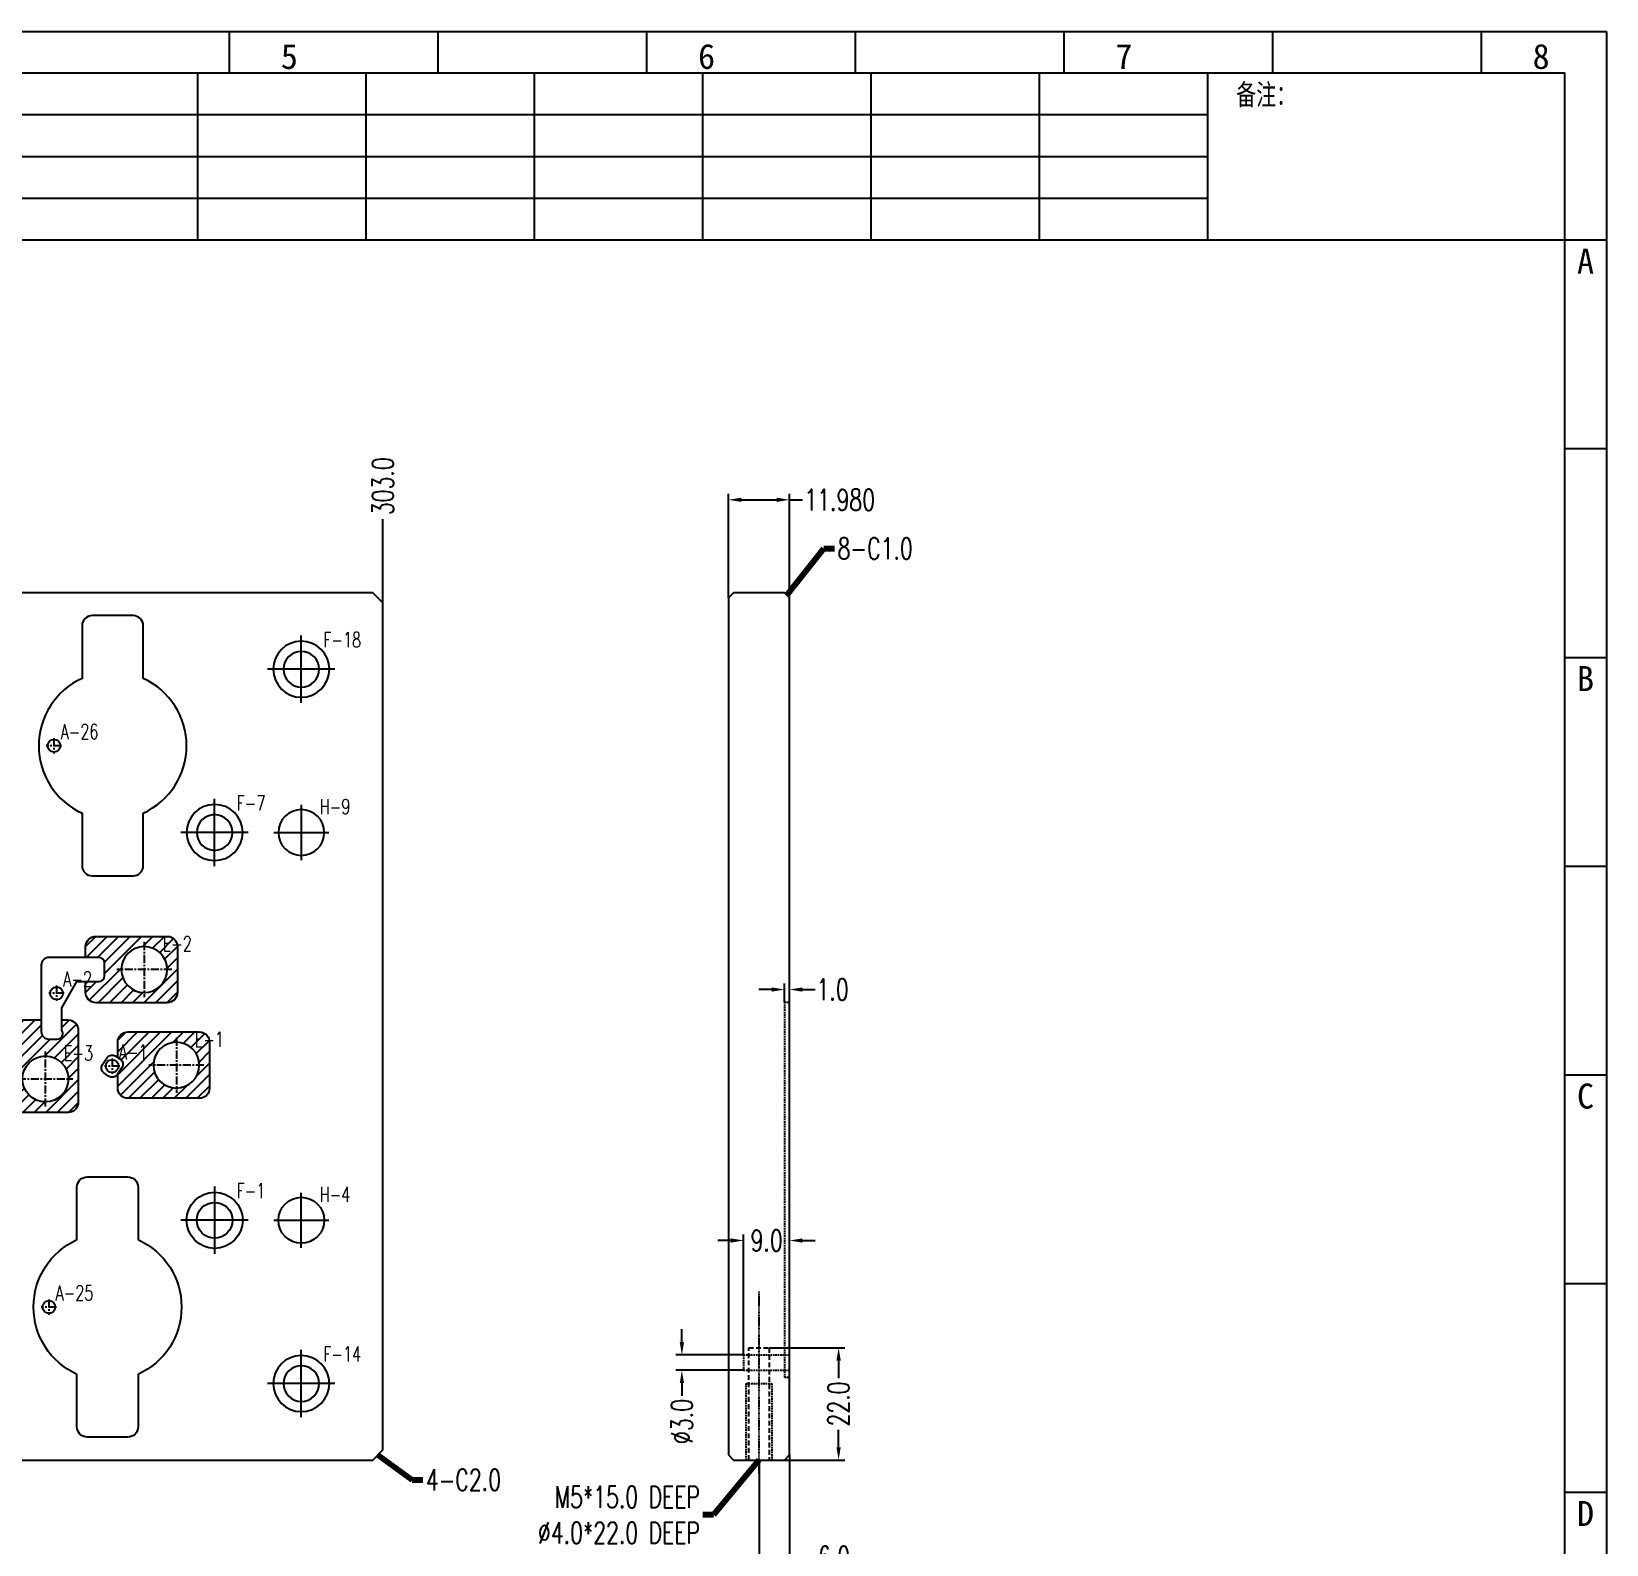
# Model space of a CAD drawing. Header units: millimetres. Extents: x -2852 to 5627, y -2271 to 1849.
# Drawn here: x 4667.9 to 4976.7, y 502.7 to 799.2 of the extents above; entities that cross this region are included whole.
import ezdxf
from ezdxf.enums import TextEntityAlignment as Align

# ---------------------------------------------------------------- set-up
doc = ezdxf.new("R2010")
doc.units = ezdxf.units.MM
doc.header["$PDSIZE"] = 3
for name, pattern in [('CENTER', [50.8, 31.75, -6.35, 6.35, -6.35]), ('CENTER2', [1.125, 0.75, -0.125, 0.125, -0.125]), ('DASHED2', [9.525, 6.35, -3.175])]:
    doc.linetypes.add(name, pattern=pattern)
for name, color, linetype in [('1', 7, 'Continuous'), ('11', 4, 'DASHED2'), ('41', 1, 'Continuous'), ('51', 1, 'CENTER2'), ('S02', 17, 'Continuous')]:
    doc.layers.add(name, color=color, linetype=linetype)
doc.styles.add('jet01', font='simplex.shx', dxfattribs={"width": 0.7, "bigfont": 'hztxt.shx'})
doc.styles.add('jet02', font='simplex.shx', dxfattribs={"width": 0.7})
doc.styles.get("Standard").update_dxf_attribs({"font": '仿宋_GB2312_0.ttf', "width": 0.7})
doc.styles.add('tk', font='', dxfattribs={"width": 0.7})
doc.styles.add('tk 2', font='仿宋_GB2312_0.ttf', dxfattribs={"width": 0.65})
doc.styles.get('tk').set_extended_font_data('NSimSun')
doc.dimstyles.new('jet02', dxfattribs={"dimtxt": 3.5, "dimasz": 2.1, "dimexe": 1, "dimexo": 0, "dimgap": 0.5, "dimtad": 0, "dimtoh": 1, "dimdec": 3, "dimzin": 9, "dimdsep": 46, "dimtxsty": 'jet02', "dimcen": 0, "dimclrt": 256, "dimazin": 2, "dimtfac": 1, "dimtdec": 3, "dimtofl": 0, "dimtmove": 0, "dimatfit": 1, "dimfxl": 0, "dimarcsym": 0})

# ---------------------------------------------------------------- blocks, each defined once
blk = doc.blocks.new('A3-N')
at = {"layer": '1', "color": 1}
for p, q in [((0, 296.73), (420, 296.73)), ((240, 291.27), (240, 296.73)), ((267.27, 291.27), (267.27, 296.73)), ((294.55, 291.27), (294.55, 296.73)), ((321.82, 291.27), (321.82, 296.73)), ((349.09, 291.27), (349.09, 296.73)), ((376.36, 291.27), (376.36, 296.73)), ((403.64, 291.27), (403.64, 296.73)), ((420, 296.73), (420, 1)), ((420, 269.45), (414.55, 269.45)), ((420, 242.18), (414.55, 242.18)), ((420, 214.91), (414.55, 214.91)), ((420, 187.64), (414.55, 187.64)), ((420, 160.36), (414.55, 160.36)), ((420, 133.09), (414.55, 133.09)), ((420, 105.82), (414.55, 105.82))]:
    blk.add_line(p, q, dxfattribs=at)
at = {"layer": '1'}
blk.add_line((414.55, 278.18), (414.55, 284.73), dxfattribs=at)
blk.add_lwpolyline([(221.45, 5.45), (414.55, 5.45), (414.55, 291.27), (5.45, 291.27), (5.45, 5.45), (414.55, 5.45)], dxfattribs=at)
at = {"layer": '41'}
for p, q in [((235.82, 291.27), (235.82, 269.45)), ((257.82, 291.27), (257.82, 269.45)), ((279.82, 291.27), (279.82, 269.45)), ((301.82, 291.27), (301.82, 269.45)), ((323.82, 291.27), (323.82, 269.45)), ((345.82, 291.27), (345.82, 269.45)), ((367.82, 291.27), (367.82, 269.45)), ((367.82, 285.82), (5.45, 285.82)), ((367.82, 280.36), (5.45, 280.36)), ((367.82, 274.91), (5.45, 274.91)), ((414.55, 269.45), (5.45, 269.45))]:
    blk.add_line(p, q, dxfattribs=at)
at = {"layer": '1', "color": 1}
for s, p in [('5', (247.82, 295.11)), ('6', (302.36, 295.11)), ('7', (356.91, 295.11)), ('8', (411.45, 295.11))]:
    blk.add_text(s, height=3.27, dxfattribs=at).set_placement(p, align=Align.TOP_CENTER)
at = {"layer": '1', "style": 'tk', "width": 0.7}
blk.add_text('备注：', height=2.727, dxfattribs=at).set_placement((375.51, 288.55), align=Align.MIDDLE)
at = {"layer": '1', "color": 1}
for s, p in [('A', (418.37, 268.36)), ('B', (418.37, 213.82)), ('C', (418.37, 159.27)), ('D', (418.37, 104.73))]:
    blk.add_text(s, height=3.27, dxfattribs=at).set_placement(p, align=Align.TOP_RIGHT)
at = {"layer": '1', "style": 'tk 2', "width": 0.7}
for tag, p in [('PATR-NO1', (309.84, 32.96)), ('TITLE', (365.74, 30.9)), ('PATR-NO2', (309.84, 27.81)), ('DWG-NO:', (366.54, 18.14))]:
    blk.add_attdef(tag, p, '', height=3.27, dxfattribs=at)
at = {"layer": '1', "color": 1, "style": 'tk 2', "width": 0.7}
for tag, p in [('DRAW', (314.55, 7.27)), ('DATE', (334.72, 7.32))]:
    blk.add_attdef(tag, p, '', height=3.49, dxfattribs=at)
at = {"layer": '1', "style": 'tk 2', "width": 0.7}
for tag, p in [('SCALE', (376.55, 8.73)), ('SHEET', (386.6, 8.72)), ('REV', (397.38, 8.73))]:
    blk.add_attdef(tag, text='', height=2.18, dxfattribs=at).set_placement(p, align=Align.MIDDLE_LEFT)
blk = doc.blocks.new('S02-CLAMP1')
at = {"layer": 'S02', "color": 6, "linetype": 'CENTER', "ltscale": 0.05}
for p, q in [((0, 5.4), (0, -5.4)), ((5.4, 0), (-5.4, 0))]:
    blk.add_line(p, q, dxfattribs=at)
at = {"layer": 'S02', "linetype": 'Continuous', "ltscale": 0.05}
blk.add_circle((0, 0), 4.5, dxfattribs=at)
blk = doc.blocks.new('S02-DISK30')
at = {"layer": 'S02', "color": 6, "linetype": 'CENTER'}
for p, q in [((0, 5.4), (0, -5.4)), ((5.4, 0), (-5.4, 0))]:
    blk.add_line(p, q, dxfattribs=at)
at = {"layer": 'S02', "linetype": 'Continuous'}
blk.add_circle((0, 0), 4.5, dxfattribs=at)
blk = doc.blocks.new('S02-M6')
at = {"layer": 'S02', "color": 6, "linetype": 'CENTER'}
for p, q in [((0, 6.6), (0, -6.6)), ((6.6, 0), (-6.6, 0))]:
    blk.add_line(p, q, dxfattribs=at)
at = {"layer": 'S02', "linetype": 'Continuous'}
for radius in [5.5, 3.5]:
    blk.add_circle((0, 0), radius, dxfattribs=at)
blk = doc.blocks.new('WCS')
at = {"layer": '1', "color": 6, "linetype": 'CENTER', "ltscale": 0.05}
for p, q in [((1.5, 0), (-1.5, 0)), ((0, 1.5), (0, -1.5))]:
    blk.add_line(p, q, dxfattribs=at)
at = {"layer": '1', "linetype": 'Continuous', "ltscale": 0.05}
blk.add_circle((0, 0), 1.25, dxfattribs=at)
blk = doc.blocks.new('*D4690')
at = {"layer": '41', "ltscale": 0.05}
for p, q in [((2004.71, 3919.26), (2004.71, 3939.66)), ((2007.23, 3938.46), (2014.17, 3938.46)), ((2016.69, 3919.26), (2016.69, 3939.66)), ((2016.69, 3938.46), (2019.21, 3938.46))]:
    blk.add_line(p, q, dxfattribs=at)
for points in [[(2007.23, 3938.88), (2007.23, 3938.04), (2004.71, 3938.46)], [(2014.17, 3938.04), (2014.17, 3938.88), (2016.69, 3938.46)]]:
    blk.add_solid(points, dxfattribs=at)
at = {"layer": 'Defpoints', "color": 0, "ltscale": 0.05}
for p in [(2016.69, 3938.46), (2004.71, 3919.26), (2016.69, 3919.26)]:
    blk.add_point(p, dxfattribs=at)
at = {"layer": '41', "ltscale": 0.05, "insert": (2026.53, 3938.46), "char_height": 4.2, "attachment_point": 5, "style": 'jet02'}
blk.add_mtext('11.980', dxfattribs=at)
blk = doc.blocks.new('*D4691')
at = {"layer": '41', "ltscale": 0.05}
for p, q in [((2013.17, 3842.48), (2010.65, 3842.48)), ((2015.69, 3840.03), (2015.69, 3843.68)), ((2016.69, 3840.03), (2016.69, 3843.68)), ((2019.21, 3842.48), (2021.73, 3842.48))]:
    blk.add_line(p, q, dxfattribs=at)
for points in [[(2013.17, 3842.06), (2013.17, 3842.9), (2015.69, 3842.48)], [(2019.21, 3842.9), (2019.21, 3842.06), (2016.69, 3842.48)]]:
    blk.add_solid(points, dxfattribs=at)
at = {"layer": 'Defpoints', "color": 0, "ltscale": 0.05}
for p in [(2016.69, 3842.48), (2015.69, 3840.03), (2016.69, 3840.03)]:
    blk.add_point(p, dxfattribs=at)
at = {"layer": '41', "ltscale": 0.05, "insert": (2025.13, 3842.48), "char_height": 4.2, "attachment_point": 5, "style": 'jet02'}
blk.add_mtext('1.0', dxfattribs=at)
blk = doc.blocks.new('*D4692')
at = {"layer": '41', "ltscale": 0.05}
for p, q in [((2005.17, 3793.29), (2002.65, 3793.29)), ((2007.69, 3770.87), (2007.69, 3794.49)), ((2016.69, 3770.87), (2016.69, 3794.49)), ((2019.21, 3793.29), (2021.73, 3793.29))]:
    blk.add_line(p, q, dxfattribs=at)
for points in [[(2005.17, 3792.87), (2005.17, 3793.71), (2007.69, 3793.29)], [(2019.21, 3793.71), (2019.21, 3792.87), (2016.69, 3793.29)]]:
    blk.add_solid(points, dxfattribs=at)
at = {"layer": 'Defpoints', "color": 0, "ltscale": 0.05}
for p in [(2007.69, 3793.29), (2007.69, 3770.87), (2016.69, 3770.87)]:
    blk.add_point(p, dxfattribs=at)
at = {"layer": '41', "ltscale": 0.05, "insert": (2012.19, 3793.29), "char_height": 4.2, "attachment_point": 5, "style": 'jet02'}
blk.add_mtext('9.0', dxfattribs=at)
blk = doc.blocks.new('*D4693')
at = {"layer": '41', "ltscale": 0.05}
for p, q in [((1995.58, 3773.39), (1995.58, 3775.91)), ((2007.69, 3770.87), (1994.38, 3770.87)), ((2007.69, 3767.87), (1994.38, 3767.87)), ((1995.58, 3765.35), (1995.58, 3762.83))]:
    blk.add_line(p, q, dxfattribs=at)
for points in [[(1995.16, 3773.39), (1996, 3773.39), (1995.58, 3770.87)], [(1996, 3765.35), (1995.16, 3765.35), (1995.58, 3767.87)]]:
    blk.add_solid(points, dxfattribs=at)
at = {"layer": 'Defpoints', "color": 0, "ltscale": 0.05}
for p in [(1995.58, 3767.87), (2007.69, 3770.87), (2007.69, 3767.87)]:
    blk.add_point(p, dxfattribs=at)
at = {"layer": '41', "ltscale": 0.05, "insert": (1995.58, 3757.82), "char_height": 4.2, "attachment_point": 5, "rotation": 90, "style": 'jet02'}
blk.add_mtext('%%c3.0', dxfattribs=at)
blk = doc.blocks.new('*D4694')
at = {"layer": '41', "ltscale": 0.05}
for p, q in [((2010.7, 3750.26), (2010.7, 3730.06)), ((2016.69, 3751.26), (2016.69, 3730.06)), ((2008.18, 3731.26), (2005.66, 3731.26)), ((2019.21, 3731.26), (2021.73, 3731.26))]:
    blk.add_line(p, q, dxfattribs=at)
for points in [[(2008.18, 3730.84), (2008.18, 3731.68), (2010.7, 3731.26)], [(2019.21, 3731.68), (2019.21, 3730.84), (2016.69, 3731.26)]]:
    blk.add_solid(points, dxfattribs=at)
at = {"layer": 'Defpoints', "color": 0, "ltscale": 0.05}
for p in [(2010.7, 3750.26), (2016.69, 3751.26), (2016.69, 3731.26)]:
    blk.add_point(p, dxfattribs=at)
at = {"layer": '41', "ltscale": 0.05, "insert": (2025.41, 3731.26), "char_height": 4.2, "attachment_point": 5, "style": 'jet02'}
blk.add_mtext('6.0', dxfattribs=at)
blk = doc.blocks.new('*D4695')
at = {"layer": '41', "ltscale": 0.05}
for p, q in [((2012.7, 3772.26), (2027.51, 3772.26)), ((2026.31, 3769.74), (2026.31, 3766.34)), ((2026.31, 3752.78), (2026.31, 3756.18)), ((2015.69, 3750.26), (2027.51, 3750.26))]:
    blk.add_line(p, q, dxfattribs=at)
for points in [[(2026.73, 3769.74), (2025.89, 3769.74), (2026.31, 3772.26)], [(2025.89, 3752.78), (2026.73, 3752.78), (2026.31, 3750.26)]]:
    blk.add_solid(points, dxfattribs=at)
at = {"layer": 'Defpoints', "color": 0, "ltscale": 0.05}
for p in [(2012.7, 3772.26), (2026.31, 3772.26), (2015.69, 3750.26)]:
    blk.add_point(p, dxfattribs=at)
at = {"layer": '41', "ltscale": 0.05, "insert": (2026.31, 3761.26), "char_height": 4.2, "attachment_point": 5, "rotation": 90, "style": 'jet02'}
blk.add_mtext('22.0', dxfattribs=at)
blk = doc.blocks.new('*D4705')
at = {"layer": '41', "ltscale": 0.05}
blk.add_line((1936.95, 3918.26), (1936.95, 3934.64), dxfattribs=at)
at = {"layer": 'Defpoints', "color": 0, "ltscale": 0.05}
for p in [(1936.95, 3934.64), (1633.95, 3920.26), (1936.95, 3918.26)]:
    blk.add_point(p, dxfattribs=at)
at = {"layer": '41', "ltscale": 0.05, "insert": (1936.95, 3941.12), "char_height": 4.2, "attachment_point": 5, "rotation": 90, "style": 'jet02'}
blk.add_mtext('303.0', dxfattribs=at)

msp = doc.modelspace()

# ---------------------------------------------------------------- hatches: boundary and pattern name
at = {"layer": '41', "ltscale": 0.05}
h = msp.add_hatch(dxfattribs=at)
h.set_pattern_fill('ANSI31', color=256, scale=0.5, style=0)
h.set_pattern_definition([(45, (-3664.3882, 2826.5517), (-1.12253202, 1.12253202), [])])
h.paths.add_polyline_path([(4461.809, 611.37, -0.32127527), (4460.754, 612.8425, -0.32127527), (4461.809, 614.3149), (4461.809, 617.3425, 0.41421356), (4459.809, 619.3425), (4445.809, 619.3425, 0.41421356), (4443.809, 617.3425), (4443.809, 608.3425, 0.41421356), (4445.809, 606.3425), (4459.809, 606.3425, 0.41421356), (4461.809, 608.3425)])
h.paths.add_polyline_path([(4454.809, 612.8425, -1), (4445.809, 612.8425, -1)], flags=16)
h.paths.add_polyline_path([(4488.759, 616.7425, 0.41421356), (4486.759, 618.7425), (4477.759, 618.7425, 0.41421356), (4475.759, 616.7425), (4475.759, 602.9425), (4476.209, 602.9425, -0.41421356), (4477.009, 602.1425), (4477.009, 600.8884, 0.09639612), (4477.759, 600.7425), (4486.759, 600.7425, 0.41421356), (4488.759, 602.7425)])
h.paths.add_polyline_path([(4477.759, 612.2425, -1), (4486.759, 612.2425, -1)], flags=16)
h.paths.add_polyline_path([(4451.809, 591.0425), (4451.809, 592.0425), (4451.309, 592.0425, -0.41421356), (4450.509, 592.8425), (4450.509, 597.8425, -0.41421356), (4451.309, 598.6425), (4451.809, 598.6425), (4451.809, 600.0425, 0.41421356), (4449.809, 602.0425), (4435.809, 602.0425, 0.41421356), (4433.809, 600.0425), (4433.809, 591.0425, 0.41421356), (4435.809, 589.0425), (4449.809, 589.0425, 0.41421356)])
h.paths.add_polyline_path([(4435.809, 595.5425, -1), (4444.809, 595.5425, -1)], flags=16)
h.paths.add_polyline_path([(4476.959, 591.3425, 0.41421356), (4474.959, 593.3425), (4465.959, 593.3425, 0.1927059), (4464.579, 592.7901), (4464.579, 591.5425, -0.34920154), (4463.959, 590.763), (4463.959, 577.3425, 0.41421356), (4465.959, 575.3425), (4474.959, 575.3425, 0.41421356), (4476.959, 577.3425)])
h.paths.add_polyline_path([(4474.959, 581.8425, -1), (4465.959, 581.8425, -1)], flags=16)
h.paths.add_polyline_path([(4512.589, 597.2125, 0.41421356), (4510.589, 599.2125), (4509.589, 599.2125), (4509.589, 597.7125, -0.41421356), (4509.089, 597.2125), (4503.089, 597.2125, -0.41421356), (4502.589, 597.7125), (4502.589, 599.2125), (4501.589, 599.2125, 0.41421356), (4499.589, 597.2125), (4499.589, 583.2125, 0.41421356), (4501.589, 581.2125), (4510.589, 581.2125, 0.41421356), (4512.589, 583.2125)])
h.paths.add_polyline_path([(4510.589, 587.7125, -1), (4501.589, 587.7125, -1)], flags=16)
h.paths.add_polyline_path([(4527.859, 628.4425, 0.41421356), (4525.859, 630.4425), (4516.859, 630.4425, 0.41421356), (4514.859, 628.4425), (4514.859, 614.4425, 0.41421356), (4516.859, 612.4425), (4519.309, 612.4425), (4519.309, 613.1425, -0.41421356), (4519.809, 613.6425), (4523.359, 613.6425, -0.41421356), (4523.859, 613.1425), (4523.859, 612.4425), (4525.859, 612.4425, 0.41421356), (4527.859, 614.4425)])
h.paths.add_polyline_path([(4516.859, 623.9425, -1), (4525.859, 623.9425, -1)], flags=16)
h.paths.add_polyline_path([(4527.859, 601.2425, 0.41421356), (4525.859, 603.2425), (4523.859, 603.2425), (4523.859, 602.3425, -0.41421356), (4523.359, 601.8425), (4519.809, 601.8425, -0.41421356), (4519.309, 602.3425), (4519.309, 603.2425), (4516.859, 603.2425, 0.08294235), (4516.209, 603.1339), (4516.209, 591.7425), (4516.859, 591.7425, -1), (4525.859, 591.7425, -1), (4516.859, 591.7425), (4516.209, 591.7425), (4516.209, 585.351, 0.08294235), (4516.859, 585.2425), (4525.859, 585.2425, 0.41421356), (4527.859, 587.2425)])
h.paths.add_polyline_path([(4545.859, 600.7425, 0.41421356), (4543.859, 602.7425), (4541.909, 602.7425), (4541.909, 602.3425, -0.41421356), (4541.409, 601.8425), (4537.709, 601.8425, -0.41421356), (4537.209, 602.3425), (4537.209, 602.7425), (4534.859, 602.7425, 0.41421356), (4532.859, 600.7425), (4532.859, 586.7425, 0.41421356), (4534.859, 584.7425), (4543.859, 584.7425, 0.41421356), (4545.859, 586.7425)])
h.paths.add_polyline_path([(4543.859, 591.2425, -1), (4534.859, 591.2425, -1)], flags=16)
h.paths.add_polyline_path([(4545.859, 628.4425, 0.41421356), (4543.859, 630.4425), (4534.859, 630.4425, 0.41421356), (4532.859, 628.4425), (4532.859, 614.4425, 0.41421356), (4534.859, 612.4425), (4537.209, 612.4425), (4537.209, 613.1425, -0.41421356), (4537.709, 613.6425), (4541.409, 613.6425, -0.41421356), (4541.909, 613.1425), (4541.909, 612.4425), (4543.859, 612.4425, 0.41421356), (4545.859, 614.4425)])
h.paths.add_polyline_path([(4534.859, 623.9425, -1), (4543.859, 623.9425, -1)], flags=16)
h.paths.add_polyline_path([(4564.859, 625.9425, 0.41421356), (4562.859, 627.9425), (4553.859, 627.9425, 0.41421356), (4551.859, 625.9425), (4551.859, 611.9425, 0.41421356), (4553.859, 609.9425), (4556.1781, 609.9425), (4556.1781, 611.0425, -0.41421356), (4556.6781, 611.5425), (4560.5281, 611.5425, -0.41421356), (4561.0281, 611.0425), (4561.0281, 609.9425), (4562.859, 609.9425, 0.41421356), (4564.859, 611.9425)])
h.paths.add_polyline_path([(4553.859, 621.4425, -1), (4562.859, 621.4425, -1)], flags=16)
h.paths.add_polyline_path([(4562.337, 596.3425, -0.41421356), (4562.837, 596.8425), (4563.5065, 596.8425, 0.39963753), (4561.509, 598.7425), (4560.6281, 598.7425), (4560.6281, 597.9425, -0.41421356), (4560.1281, 597.4425), (4556.2281, 597.4425, -0.41421356), (4555.7281, 597.9425), (4555.7281, 598.7425), (4552.509, 598.7425, 0.41421356), (4550.509, 596.7425), (4550.509, 582.7425, 0.41421356), (4552.509, 580.7425), (4561.509, 580.7425, 0.41421356), (4563.509, 582.7425), (4563.509, 593.2425), (4562.837, 593.2425, -0.41421356), (4562.337, 593.7425)])
h.paths.add_polyline_path([(4561.509, 587.2425, -1), (4552.509, 587.2425, -1)], flags=16)
h.paths.add_polyline_path([(4582.859, 625.7425, 0.41421356), (4580.859, 627.7425), (4571.859, 627.7425, 0.41421356), (4569.859, 625.7425), (4569.859, 611.7425, 0.41421356), (4571.859, 609.7425), (4574.2781, 609.7425), (4574.2781, 611.0425, -0.41421356), (4574.7781, 611.5425), (4578.6281, 611.5425, -0.41421356), (4579.1281, 611.0425), (4579.1281, 609.7425), (4580.859, 609.7425, 0.41421356), (4582.859, 611.7425)])
h.paths.add_polyline_path([(4571.859, 621.2425, -1), (4580.859, 621.2425, -1)], flags=16)
h.paths.add_polyline_path([(4606.3879, 592.7425, 0.41421356), (4604.3879, 594.7425), (4603.137, 594.7425), (4603.137, 593.9425, -0.41421356), (4602.637, 593.4425), (4599.337, 593.4425, -0.41421356), (4598.837, 593.9425), (4598.837, 594.7425), (4595.3879, 594.7425, 0.41421356), (4593.3879, 592.7425), (4593.3879, 578.7425, 0.41421356), (4595.3879, 576.7425), (4604.3879, 576.7425, 0.41421356), (4606.3879, 578.7425)])
h.paths.add_polyline_path([(4604.3879, 583.2425, -1), (4595.3879, 583.2425, -1)], flags=16)
h.paths.add_polyline_path([(4639.509, 594.5425), (4639.509, 595.9425, 0.41421356), (4638.509, 596.9425), (4637.009, 596.9425, -0.41421356), (4636.009, 597.9425), (4636.009, 598.7425), (4630.209, 598.7425, 0.41421356), (4628.209, 596.7425), (4628.209, 582.7425, 0.41421356), (4630.209, 580.7425), (4639.209, 580.7425, 0.41421356), (4641.209, 582.7425), (4641.209, 593.5425), (4640.509, 593.5425, -0.41421356)])
h.paths.add_polyline_path([(4639.209, 587.2425, -1), (4630.209, 587.2425, -1)], flags=16)
h.paths.add_polyline_path([(4656.909, 624.5425, 0.41421356), (4654.909, 626.5425), (4645.909, 626.5425, 0.41421356), (4643.909, 624.5425), (4643.909, 614.6425), (4645.009, 614.6425, -0.41421356), (4646.009, 613.6425), (4646.009, 608.5425), (4654.909, 608.5425, 0.41421356), (4656.909, 610.5425)])
h.paths.add_polyline_path([(4645.909, 620.0425, -1), (4654.909, 620.0425, -1)], flags=16)
h.paths.add_polyline_path([(4677.134, 603.4425, 0.41421356), (4675.134, 605.4425), (4673.859, 605.4425), (4673.859, 603.4749, -0.60739295), (4672.959, 601.7425), (4671.309, 601.7425, -0.41421356), (4669.809, 603.2425), (4669.809, 605.4425), (4666.134, 605.4425, 0.41421356), (4664.134, 603.4425), (4664.134, 589.4425, 0.41421356), (4666.134, 587.4425), (4675.134, 587.4425, 0.41421356), (4677.134, 589.4425)])
h.paths.add_polyline_path([(4675.134, 593.9425, -1), (4666.134, 593.9425, -1)], flags=16)
h.paths.add_polyline_path([(4702.809, 601.1425, 0.41421356), (4700.809, 603.1425), (4686.809, 603.1425, 0.41421356), (4684.809, 601.1425), (4684.809, 598.1554), (4685.3233, 597.7952, -0.41421356), (4685.618, 596.124), (4684.809, 594.9686), (4684.809, 592.1425, 0.41421356), (4686.809, 590.1425), (4700.809, 590.1425, 0.41421356), (4702.809, 592.1425)])
h.paths.add_polyline_path([(4691.809, 596.6425, -1), (4700.809, 596.6425, -1)], flags=16)
h.paths.add_polyline_path([(4696.509, 619.8825, 0.41421356), (4694.509, 621.8825), (4680.509, 621.8825, 0.41421356), (4678.509, 619.8825), (4678.509, 617.7425), (4681.109, 617.7425, -0.41421356), (4682.209, 616.6425), (4682.209, 614.1225, -0.41421356), (4681.109, 613.0225), (4678.509, 613.0225), (4678.509, 610.8825, 0.41421356), (4680.509, 608.8825), (4694.509, 608.8825, 0.41421356), (4696.509, 610.8825)])
h.paths.add_polyline_path([(4694.509, 615.3825, -1), (4685.509, 615.3825, -1)], flags=16)
h.paths.add_polyline_path([(4453.1718, 615.7052), (4462.3838, 615.7052), (4462.3838, 620.1152), (4453.1718, 620.1152)], flags=9)
h.paths.add_polyline_path([(4475.3737, 597.4071), (4484.8797, 597.4071), (4484.8797, 601.8171), (4475.3737, 601.8171)], flags=9)
h.paths.add_polyline_path([(4485.1218, 615.1052), (4493.8438, 615.1052), (4493.8438, 619.5152), (4485.1218, 619.5152)], flags=9)
h.paths.add_polyline_path([(4443.1718, 598.4052), (4451.5018, 598.4052), (4451.5018, 602.8152), (4443.1718, 602.8152)], flags=9)
h.paths.add_polyline_path([(4473.3218, 584.7052), (4482.5338, 584.7052), (4482.5338, 589.1152), (4473.3218, 589.1152)], flags=9)
h.paths.add_polyline_path([(4508.9518, 590.5752), (4517.7718, 590.5752), (4517.7718, 594.9852), (4508.9518, 594.9852)], flags=9)
h.paths.add_polyline_path([(4522.1487, 612.7071), (4531.6547, 612.7071), (4531.6547, 617.1171), (4522.1487, 617.1171)], flags=9)
h.paths.add_polyline_path([(4524.2218, 626.8052), (4532.9438, 626.8052), (4532.9438, 631.2152), (4524.2218, 631.2152)], flags=9)
h.paths.add_polyline_path([(4524.2218, 594.6052), (4533.0418, 594.6052), (4533.0418, 599.0152), (4524.2218, 599.0152)], flags=9)
h.paths.add_polyline_path([(4542.2218, 594.1052), (4551.1398, 594.1052), (4551.1398, 598.5152), (4542.2218, 598.5152)], flags=9)
h.paths.add_polyline_path([(4540.1237, 612.7071), (4549.2377, 612.7071), (4549.2377, 617.1171), (4540.1237, 617.1171)], flags=9)
h.paths.add_polyline_path([(4542.2218, 626.8052), (4551.0418, 626.8052), (4551.0418, 631.2152), (4542.2218, 631.2152)], flags=9)
h.paths.add_polyline_path([(4559.1677, 610.4071), (4568.3797, 610.4071), (4568.3797, 614.8171), (4559.1677, 614.8171)], flags=9)
h.paths.add_polyline_path([(4561.2218, 624.3052), (4570.0418, 624.3052), (4570.0418, 628.7152), (4561.2218, 628.7152)], flags=9)
h.paths.add_polyline_path([(4559.8718, 590.1052), (4568.6918, 590.1052), (4568.6918, 594.5152), (4559.8718, 594.5152)], flags=9)
h.paths.add_polyline_path([(4577.2677, 610.4071), (4586.3817, 610.4071), (4586.3817, 614.8171), (4577.2677, 614.8171)], flags=9)
h.paths.add_polyline_path([(4579.2218, 624.1052), (4587.1598, 624.1052), (4587.1598, 628.5152), (4579.2218, 628.5152)], flags=9)
h.paths.add_polyline_path([(4589.2218, 593.8302), (4596.3758, 593.8302), (4596.3758, 598.2402), (4589.2218, 598.2402)], flags=9)
h.paths.add_polyline_path([(4602.7507, 586.1052), (4610.0027, 586.1052), (4610.0027, 590.5152), (4602.7507, 590.5152)], flags=9)
h.paths.add_polyline_path([(4637.5718, 590.1052), (4644.8238, 590.1052), (4644.8238, 594.5152), (4637.5718, 594.5152)], flags=9)
h.paths.add_polyline_path([(4653.2718, 622.9052), (4660.6218, 622.9052), (4660.6218, 627.3152), (4653.2718, 627.3152)], flags=9)
h.paths.add_polyline_path([(4673.4968, 596.8052), (4680.7488, 596.8052), (4680.7488, 601.2152), (4673.4968, 601.2152)], flags=9)
h.paths.add_polyline_path([(4684.276, 597.0166), (4690.94, 597.0166), (4690.94, 601.4266), (4684.276, 601.4266)], flags=9)
h.paths.add_polyline_path([(4699.1718, 599.5052), (4705.5418, 599.5052), (4705.5418, 603.9152), (4699.1718, 603.9152)], flags=9)
h.paths.add_polyline_path([(4673.3737, 611.3071), (4680.9197, 611.3071), (4680.9197, 615.7171), (4673.3737, 615.7171)], flags=9)
h.paths.add_polyline_path([(4692.8718, 618.2452), (4700.1238, 618.2452), (4700.1238, 622.6552), (4692.8718, 622.6552)], flags=9)

# ---------------------------------------------------------------- linework, layer by layer
at = {"layer": '11', "ltscale": 0.05}
for p, q in [((4815.5402, 609.0187), (4816.5402, 609.0187)), ((4815.5402, 609.0187), (4815.5402, 535.4693)), ((4807.5402, 539.8512), (4816.5402, 539.8512)), ((4807.5402, 539.8512), (4807.5402, 536.8512)), ((4807.5402, 536.8512), (4816.5402, 536.8512)), ((4815.5402, 535.4693), (4816.5402, 535.4693))]:
    msp.add_line(p, q, dxfattribs=at)
msp.add_lwpolyline([(4808.0502, 519.2425), (4808.0502, 534.2314), (4813.0502, 534.2314), (4813.0502, 519.2425)], dxfattribs=at)
at = {"layer": 'S02', "ltscale": 0.05}
for points in [[(4734.809, 519.2425), (4736.809, 521.2425), (4736.809, 687.2425), (4734.809, 689.2425), (4435.809, 689.2425), (4433.809, 687.2425), (4433.809, 521.2425), (4435.809, 519.2425)], [(4804.5602, 520.2425), (4805.5602, 519.2425), (4815.5402, 519.2425), (4816.5402, 520.2425), (4816.5402, 688.2425), (4815.5402, 689.2425), (4805.5602, 689.2425), (4804.5602, 688.2425)]]:
    msp.add_lwpolyline(points, close=True, dxfattribs=at)
at = {"layer": 'S02', "linetype": 'Continuous', "ltscale": 0.05}
for points in [[(4687.809, 684.7425), (4679.809, 684.7425, 0.41421356), (4677.809, 682.7425), (4677.809, 672.4428, 0.64392092), (4677.809, 646.0421), (4677.809, 635.7425, 0.41421356), (4679.809, 633.7425), (4687.809, 633.7425, 0.41421356), (4689.809, 635.7425), (4689.809, 646.0421, 0.64392092), (4689.809, 672.4428), (4689.809, 682.7425, 0.41421356)], [(4686.809, 523.7425), (4678.809, 523.7425, -0.41421356), (4676.809, 525.7425), (4676.809, 536.0421, -0.64392092), (4676.809, 562.4428), (4676.809, 572.7425, -0.41421356), (4678.809, 574.7425), (4686.809, 574.7425, -0.41421356), (4688.809, 572.7425), (4688.809, 562.4428, -0.64392092), (4688.809, 536.0421), (4688.809, 525.7425, -0.41421356)]]:
    msp.add_lwpolyline(points, format="xyb", close=True, dxfattribs=at)
at = {"layer": 'S02'}
for points in [[(4678.509, 617.7425), (4678.509, 619.8825, -0.41421356), (4680.509, 621.8825), (4694.509, 621.8825, -0.41421356), (4696.509, 619.8825), (4696.509, 610.8825, -0.41421356), (4694.509, 608.8825), (4680.509, 608.8825, -0.41421356), (4678.509, 610.8825), (4678.509, 613.0225)], [(4669.809, 605.4425), (4666.134, 605.4425, 0.41421356), (4664.134, 603.4425), (4664.134, 589.4425, 0.41421356), (4666.134, 587.4425), (4675.134, 587.4425, 0.41421356), (4677.134, 589.4425), (4677.134, 603.4425, 0.41421356), (4675.134, 605.4425), (4673.859, 605.4425)], [(4684.809, 598.1554), (4684.809, 601.1425, -0.41421356), (4686.809, 603.1425), (4700.809, 603.1425, -0.41421356), (4702.809, 601.1425), (4702.809, 592.1425, -0.41421356), (4700.809, 590.1425), (4686.809, 590.1425, -0.41421356), (4684.809, 592.1425), (4684.809, 594.9686)]]:
    msp.add_lwpolyline(points, format="xyb", dxfattribs=at)
at = {"layer": 'S02', "ltscale": 0.05}
for points in [[(4673.859, 607.8989), (4676.8171, 613.0225), (4681.109, 613.0225, 0.41421356), (4682.209, 614.1225), (4682.209, 616.6425, 0.41421356), (4681.109, 617.7425), (4671.309, 617.7425, 0.41421356), (4669.809, 616.2425), (4669.809, 603.2425, 0.41421356), (4671.309, 601.7425), (4672.959, 601.7425, 0.60739295), (4673.859, 603.4749)], [(4685.618, 596.124), (4684.6716, 594.7724, -0.41421356), (4683.0003, 594.4777), (4682.0993, 595.1086, -0.41421356), (4681.8046, 596.7799), (4682.751, 598.1315, -0.41421356), (4684.4222, 598.4262), (4685.3233, 597.7952, -0.41421356)]]:
    msp.add_lwpolyline(points, format="xyb", close=True, dxfattribs=at)
at = {"layer": 'S02', "color": 6, "linetype": 'CENTER2', "ltscale": 0.2}
msp.add_lwpolyline([(4810.5502, 552.2978), (4810.5502, 516.598)], dxfattribs=at)
at = {"layer": 'S02', "color": 4, "linetype": 'DASHED2', "ltscale": 0.15}
msp.add_lwpolyline([(4808.5502, 519.2425), (4808.5502, 541.2425), (4812.5502, 541.2425), (4812.5502, 519.2425)], dxfattribs=at)

# ---------------------------------------------------------------- block references
at = {"layer": '1', "ltscale": 0.05, "xscale": 1.5, "yscale": 1.5, "zscale": 1.5}
msp.add_blockref('A3-N', (4346.7373, 354.1358), dxfattribs=at)
at = {"layer": '51', "ltscale": 0.05}
for p in [(4672.309, 659.2425), (4672.809, 610.7425), (4683.7113, 596.4519), (4671.309, 549.2425)]:
    msp.add_blockref('WCS', p, dxfattribs=at)
at = {"layer": 'S02', "extrusion": (0, 0, -1), "zscale": -1}
for name, p, rotation in [('S02-M6', (-4720.809, 674.2425), 180), ('S02-M6', (-4703.809, 642.2425), 180), ('S02-CLAMP1', (-4690.009, 615.3825), 90), ('S02-CLAMP1', (-4696.309, 596.6425), 90), ('S02-M6', (-4720.809, 534.2425), 180)]:
    msp.add_blockref(name, p, dxfattribs=dict(at, rotation=rotation))
msp.add_blockref('S02-DISK30', (-4720.809, 642.2425), dxfattribs=at)
at = {"layer": 'S02', "rotation": 180}
for name, p in [('S02-CLAMP1', (4670.634, 593.9425)), ('S02-DISK30', (4720.809, 566.2425))]:
    msp.add_blockref(name, p, dxfattribs=at)
at = {"layer": 'S02'}
msp.add_blockref('S02-M6', (4703.809, 566.2425), dxfattribs=at)

# ---------------------------------------------------------------- texts
at = {"layer": '41', "ltscale": 0.05, "style": 'jet01', "width": 0.7}
for s, p in [('F-18', (4725.1139, 678.5473)), ('A-26', (4673.6087, 660.5421)), ('F-7', (4708.1139, 646.5473)), ('H-9', (4724.4068, 645.8402)), ('E-2', (4693.6068, 618.9802)), ('A-2', (4674.1087, 612.0421)), ('E-1', (4699.9068, 600.2402)), ('E-3', (4674.2318, 597.5402)), ('A-1', (4685.011, 597.7516)), ('F-1', (4708.1139, 570.5473)), ('H-4', (4724.4068, 569.8402)), ('A-25', (4672.6087, 550.5421)), ('F-14', (4725.1139, 538.5473))]:
    msp.add_text(s, height=2.94, dxfattribs=at).set_placement(p)
at = {"layer": '41', "ltscale": 0.05, "char_height": 4.2, "style": 'jet02'}
for s, insert, attachment_point in [('8-C1.0', (4825.9585, 697.9156), 4), ('4-C2.0', (4745.2219, 515.3497), 4), ('M5*15.0 DEEP\\P%%c4.0*22.0 DEEP ', (4798.9641, 508.5031), 6)]:
    msp.add_mtext(s, dxfattribs=dict(at, insert=insert, attachment_point=attachment_point))

# ---------------------------------------------------------------- dimensions: what is measured, and where the dimension line sits
at = {"layer": '41', "ltscale": 0.05}
dim = msp.add_ordinate_dim(feature_location=(4736.809, 687.2425), offset=(0, 16.3826), dtype=1, origin=(4433.809, 689.2425), dimstyle='jet02', override={"dimscale": 1.2, "dimtoh": 0, "dimdec": 1, "dimzin": 1, "dimclrd": 256, "dimclre": 256, "dimadec": 1, "dimazin": 0, "dimatfit": 3, "dimlwd": 65535, "dimlwe": 65535}, dxfattribs=at)
dim.commit()
dim.dimension.update_dxf_attribs({"geometry": '*D4705', "text_midpoint": (4736.809, 710.105), "insert": (2799.8548, -3231.0141)})
for base, p1, p2, override, picture, middle in [((4816.5402, 707.4415), (4804.5602, 688.2425), (4816.5402, 688.2425), {"dimscale": 1.2, "dimtoh": 0, "dimzin": 1, "dimclrd": 256, "dimclre": 256, "dimadec": 3, "dimazin": 0, "dimatfit": 3, "dimlwd": 65535, "dimlwe": 65535}, '*D4690', (4826.3802, 707.4415)), ((4816.5402, 611.4632), (4815.5402, 609.0187), (4816.5402, 609.0187), {"dimscale": 1.2, "dimtoh": 0, "dimdec": 1, "dimzin": 1, "dimclrd": 256, "dimclre": 256, "dimadec": 1, "dimazin": 0, "dimatfit": 3, "dimlwd": 65535, "dimlwe": 65535}, '*D4691', (4824.9802, 611.4632)), ((4807.5402, 562.2798), (4816.5402, 539.8512), (4807.5402, 539.8512), {"dimscale": 1.2, "dimtoh": 0, "dimdec": 1, "dimzin": 1, "dimclrd": 256, "dimclre": 256, "dimadec": 1, "dimazin": 0, "dimatfit": 3, "dimlwd": 65535, "dimlwe": 65535}, '*D4692', (4812.0402, 562.2798)), ((4816.5402, 500.2444), (4810.5502, 519.2425), (4816.5402, 520.2425), {"dimscale": 1.2, "dimtoh": 0, "dimdec": 1, "dimzin": 1, "dimclrd": 256, "dimclre": 256, "dimadec": 1, "dimazin": 0, "dimatfit": 3, "dimlwd": 65535, "dimlwe": 65535}, '*D4694', (4825.2602, 500.2444))]:
    dim = msp.add_linear_dim(base=base, p1=p1, p2=p2, dimstyle='jet02', override=override, dxfattribs=at)
    dim.commit()
    dim.dimension.update_dxf_attribs({"geometry": picture, "text_midpoint": middle, "insert": (2799.8548, -3231.0141)})
dim = msp.add_linear_dim(base=(4795.4378, 536.8512), p1=(4807.5402, 539.8512), p2=(4807.5402, 536.8512), angle=90, text='%%c<>', dimstyle='jet02', override={"dimscale": 1.2, "dimtoh": 0, "dimdec": 1, "dimzin": 1, "dimclrd": 256, "dimclre": 256, "dimadec": 1, "dimazin": 0, "dimatfit": 3, "dimlwd": 65535, "dimlwe": 65535}, dxfattribs=at)
dim.commit()
dim.dimension.update_dxf_attribs({"geometry": '*D4693', "text_midpoint": (4795.4378, 526.8012), "insert": (2799.8548, -3231.0141)})
dim = msp.add_linear_dim(base=(4826.1654, 541.2425), p1=(4815.5402, 519.2425), p2=(4812.5502, 541.2425), angle=90, dimstyle='jet02', override={"dimscale": 1.2, "dimtoh": 0, "dimdec": 1, "dimzin": 1, "dimclrd": 256, "dimclre": 256, "dimadec": 1, "dimazin": 0, "dimatfit": 3, "dimlwd": 65535, "dimlwe": 65535}, dxfattribs=at)
dim.commit()
dim.dimension.update_dxf_attribs({"geometry": '*D4695', "text_midpoint": (4826.1654, 530.2425), "insert": (2799.8548, -3231.0141)})

# ---------------------------------------------------------------- leaders
at = {"layer": '41', "ltscale": 0.05, "annotation_type": 0, "has_hookline": 1}
for points, hookline_direction, text_width in [([(4816.0402, 688.7425), (4823.2585, 697.9156), (4825.3585, 697.9156)], 0, 14.98), ([(4735.809, 520.2425), (4742.5219, 515.3497), (4744.6219, 515.3497)], 0, 15.54), ([(4810.5502, 519.2425), (4801.6641, 508.5031), (4799.5641, 508.5031)], 1, 34.58)]:
    msp.add_leader(points, dimstyle='jet02', override={"dimscale": 1.2, "dimtoh": 0, "dimdec": 1, "dimzin": 1, "dimclrd": 256, "dimclre": 256, "dimadec": 1, "dimazin": 0, "dimatfit": 3, "dimlwd": 65535, "dimlwe": 65535}, dxfattribs=dict(at, hookline_direction=hookline_direction, text_width=text_width))

doc.saveas('drawing.dxf')
